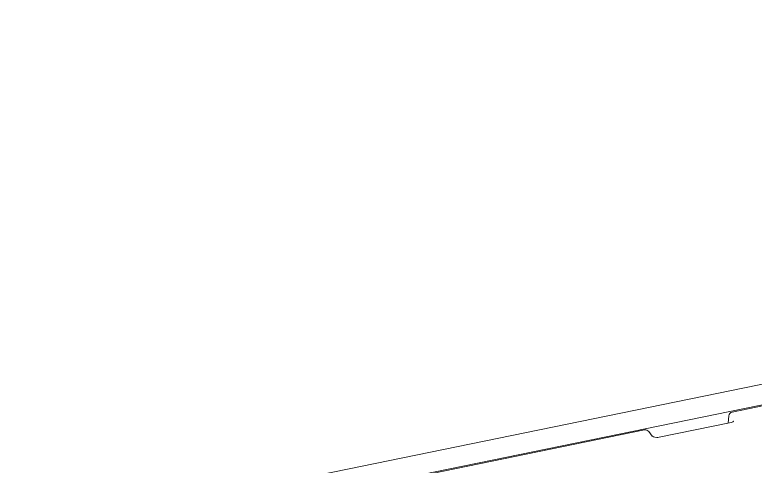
# Model space of a CAD drawing. Header units: millimetres. Extents: x 4267 to 8467, y 166 to 3136.
# Drawn here: x 4861.8 to 4941, y 1961.2 to 2009.5 of the extents above; entities that cross this region are included whole.
import ezdxf

# ---------------------------------------------------------------- set-up
doc = ezdxf.new("R2010")
doc.units = ezdxf.units.MM

msp = doc.modelspace()

# ---------------------------------------------------------------- linework, layer by layer
at = {"linetype": 'Continuous', "lineweight": 5}
for p, q in [((4716.615, 1923.888, 326.374), (5135.162, 2009.535, 326.374)), ((4718.065, 1921.983, 326.374), (5136.612, 2007.63, 326.374)), ((4973.679, 1974.173, 326.374), (4938.543, 1966.983, 326.374)), ((4938.179, 1966.572, 326.374), (4938.118, 1965.796, 326.374)), ((4938.43, 1965.859, 326.374), (4930.742, 1964.286, 326.374)), ((4929.179, 1965.067, 326.374), (4899.562, 1959.007, 326.374)), ((4929.997, 1964.42, 326.374), (4929.634, 1964.897, 326.374))]:
    msp.add_line(p, q, dxfattribs=at)
for points in [[(4938.594, 1965.915), (4938.598, 1965.917, 0.002221), (4938.602, 1965.919, 0.002252), (4938.607, 1965.922, 0.002278), (4938.611, 1965.924, 0.002296), (4938.615, 1965.926, 0.002319), (4938.618, 1965.929, 0.002341), (4938.622, 1965.931, 0.002366), (4938.626, 1965.933, 0.002389), (4938.63, 1965.936, 0.002414), (4938.634, 1965.938, 0.002438), (4938.637, 1965.941, 0.002464), (4938.641, 1965.943, 0.002489), (4938.645, 1965.946, 0.002516), (4938.648, 1965.948, 0.002542), (4938.652, 1965.951, 0.00257), (4938.655, 1965.954, 0.002597), (4938.659, 1965.956, 0.002627), (4938.662, 1965.959, 0.002655), (4938.665, 1965.961, 0.002685), (4938.668, 1965.964, 0.002715), (4938.672, 1965.967, 0.002746), (4938.675, 1965.969, 0.002775), (4938.678, 1965.972, 0.00281), (4938.681, 1965.975, 0.002846), (4938.684, 1965.978, 0.002873), (4938.687, 1965.98, 0.002888), (4938.69, 1965.983, 0.002948), (4938.693, 1965.986, 0.003042), (4938.695, 1965.989, 0.002992), (4938.698, 1965.991, 0.002826), (4938.701, 1965.994, 0.003153), (4938.703, 1965.997, 0.003806), (4938.706, 1966, 0.002932), (4938.709, 1966.003, 0.001018), (4938.711, 1966.005, 0.004188), (4938.713, 1966.009, 0.007377), (4938.717, 1966.014, 0.003683), (4938.723, 1966.021, 0.00197)], [(4938.626, 1965.934), (4938.628, 1965.936, 0.001647), (4938.63, 1965.938, 0.001661), (4938.632, 1965.939, 0.001675), (4938.634, 1965.941, 0.001686), (4938.636, 1965.942, 0.001699), (4938.638, 1965.944, 0.001711), (4938.64, 1965.946, 0.001725), (4938.642, 1965.947, 0.001737), (4938.644, 1965.949, 0.001751), (4938.646, 1965.95, 0.001763), (4938.648, 1965.952, 0.001777), (4938.65, 1965.954, 0.00179), (4938.652, 1965.955, 0.001804), (4938.654, 1965.957, 0.001818), (4938.655, 1965.958, 0.001832), (4938.657, 1965.96, 0.001846), (4938.659, 1965.962, 0.00186), (4938.661, 1965.964, 0.001874), (4938.663, 1965.965, 0.001889), (4938.664, 1965.967, 0.001904), (4938.666, 1965.969, 0.001919), (4938.668, 1965.97, 0.001932), (4938.669, 1965.972, 0.001949), (4938.671, 1965.974, 0.001967), (4938.673, 1965.975, 0.001978), (4938.674, 1965.977, 0.001981), (4938.676, 1965.979, 0.002014), (4938.678, 1965.981, 0.00207), (4938.679, 1965.982, 0.002027), (4938.681, 1965.984, 0.001907), (4938.682, 1965.986, 0.00212), (4938.684, 1965.988, 0.002549), (4938.685, 1965.989, 0.001952), (4938.686, 1965.991, 0.000673), (4938.688, 1965.993, 0.002778), (4938.689, 1965.995, 0.004852), (4938.692, 1965.998, 0.002403), (4938.695, 1966.002, 0.001281)], [(4938.723, 1966.021), (4938.719, 1966.018, 0.003253), (4938.716, 1966.016, 0.003268), (4938.713, 1966.014, 0.00328), (4938.709, 1966.012, 0.00329), (4938.706, 1966.01, 0.003301), (4938.703, 1966.008, 0.003311), (4938.7, 1966.005, 0.00332), (4938.696, 1966.003, 0.003329), (4938.693, 1966.001, 0.003338), (4938.69, 1965.998, 0.003345), (4938.687, 1965.996, 0.003352), (4938.684, 1965.993, 0.003356), (4938.681, 1965.991, 0.003365), (4938.678, 1965.988, 0.003376), (4938.675, 1965.986, 0.003373), (4938.673, 1965.983, 0.003356), (4938.67, 1965.98, 0.003388), (4938.667, 1965.978, 0.003457), (4938.664, 1965.975, 0.003364), (4938.662, 1965.972, 0.003146), (4938.659, 1965.969, 0.003466), (4938.656, 1965.967, 0.00412), (4938.654, 1965.964, 0.003142), (4938.651, 1965.961, 0.001109), (4938.649, 1965.958, 0.004403), (4938.647, 1965.955, 0.007564), (4938.643, 1965.95, 0.003717), (4938.637, 1965.943, 0.001978)], [(4929.179, 1965.067), (4929.179, 1965.067, 0.000016), (4929.179, 1965.067, 0.000016), (4929.179, 1965.067, 0.000016), (4929.179, 1965.067, 0.000016), (4929.179, 1965.067, 0.000016), (4929.179, 1965.067, 0.000016), (4929.179, 1965.067, 0.000016), (4929.179, 1965.067, 0.000016), (4929.179, 1965.067, 0.000016), (4929.179, 1965.067, 0.000016), (4929.179, 1965.067, 0.000016), (4929.179, 1965.067, 0.000016), (4929.179, 1965.067, 0.000016), (4929.179, 1965.067, 0.000016), (4929.179, 1965.067, 0.000016), (4929.179, 1965.067, 0.000016), (4929.179, 1965.067, 0.000016), (4929.179, 1965.067, 0.000017), (4929.179, 1965.067, 0.000016), (4929.179, 1965.067, 0.000015), (4929.179, 1965.067, 0.000017), (4929.179, 1965.067, 0.00002), (4929.179, 1965.067, 0.000015), (4929.179, 1965.067, 0.000005), (4929.179, 1965.067, 0.000021), (4929.179, 1965.067, 0.000037), (4929.179, 1965.067, 0.000018), (4929.179, 1965.067, 0.00001)]]:
    msp.add_lwpolyline(points, format="xyb", dxfattribs=at)
for points in [[(4938.543, 1966.984, 326.374), (4938.348, 1966.946, 326.374), (4938.191, 1966.77, 326.374), (4938.179, 1966.572, 326.374)], [(4938.626, 1965.934, 326.374), (4938.6, 1965.915, 326.374), (4938.528, 1965.878, 326.374), (4938.43, 1965.859, 326.374)], [(4929.634, 1964.897, 326.374), (4929.532, 1965.034, 326.374), (4929.347, 1965.104, 326.374), (4929.179, 1965.067, 326.374)]]:
    msp.add_open_spline(points, degree=3, dxfattribs=at)
msp.add_open_spline([(4930.742, 1964.286, 326.374), (4930.663, 1964.273, 326.374), (4930.317, 1964.229, 326.374), (4929.98, 1964.403, 326.374), (4929.997, 1964.42, 326.374)], degree=3, knots=[0, 0, 0, 0, 0.272685, 1, 1, 1, 1], dxfattribs=at)

doc.saveas('drawing.dxf')
